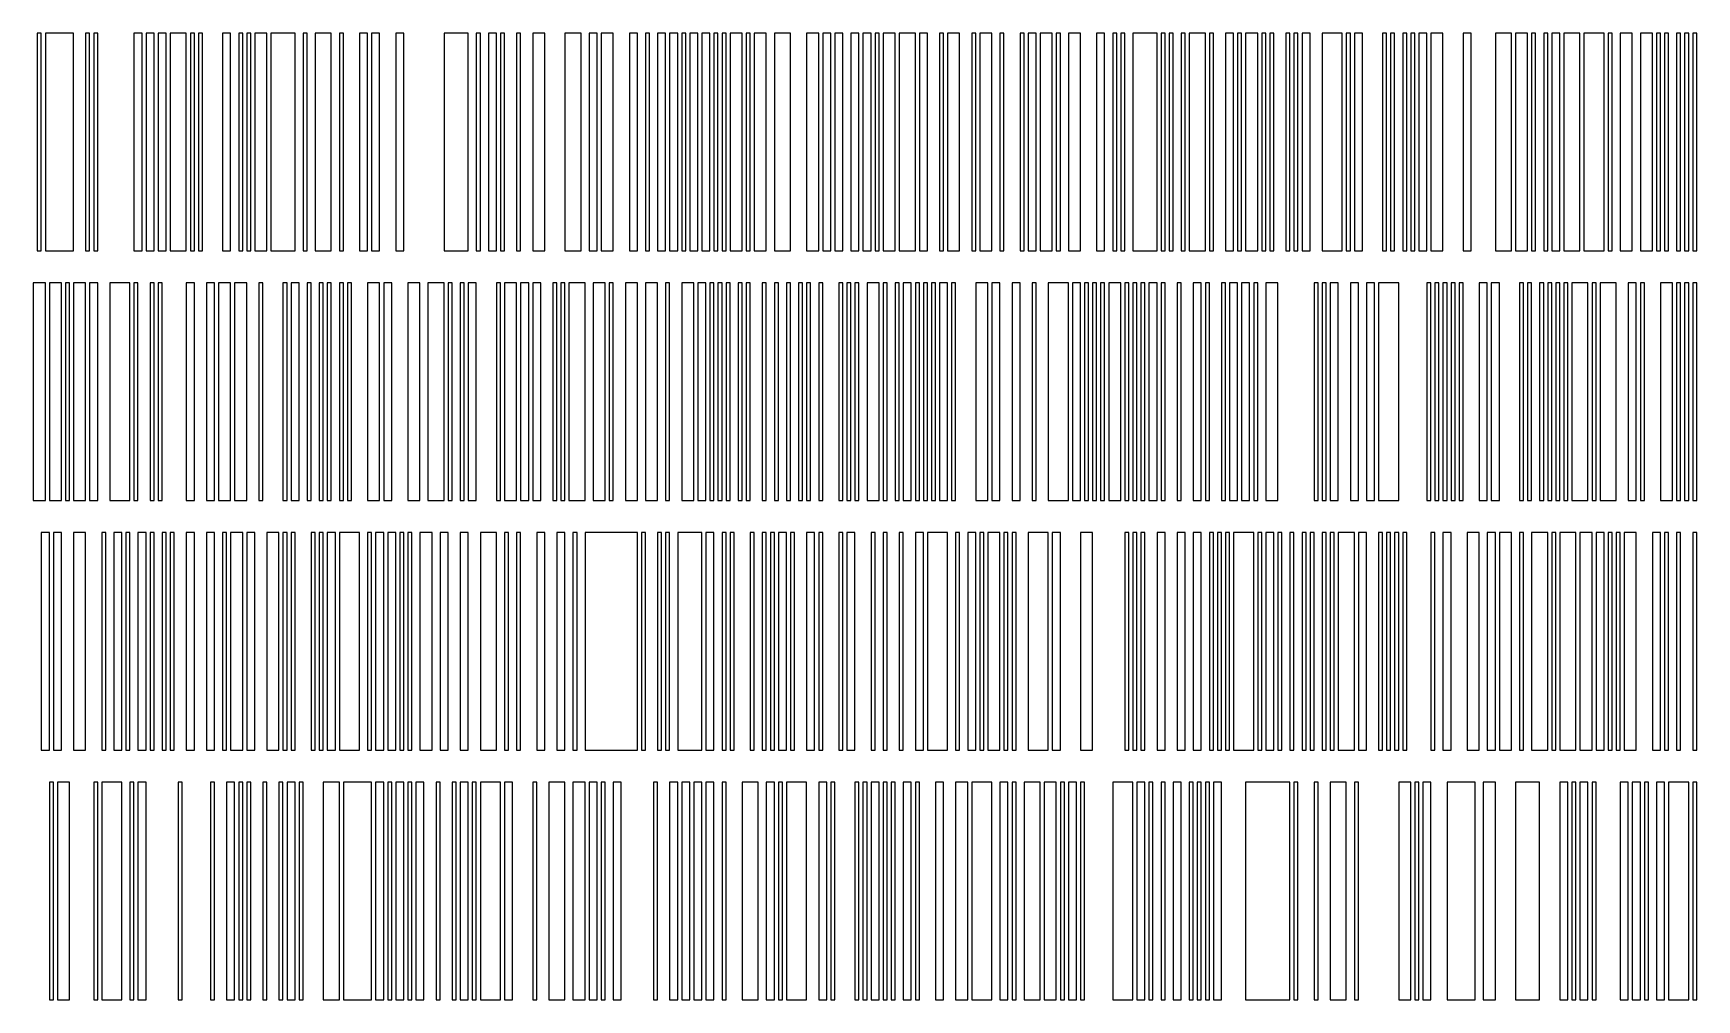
# Model space of a CAD drawing. Header units: metres. Extents: x -130 to 130, y -130 to 130.
# Drawn here: x -27.2 to 76, y -130.5 to -70.5 of the extents above; entities that cross this region are included whole.
import ezdxf

# ---------------------------------------------------------------- set-up
doc = ezdxf.new("R2010")
doc.units = ezdxf.units.M

msp = doc.modelspace()

# ---------------------------------------------------------------- linework, layer by layer
for points in [[(-27, -84), (-26.75, -84), (-26.75, -70.5), (-27, -70.5), (-27, -84)], [(-26.5, -84), (-24.75, -84), (-24.75, -70.5), (-26.5, -70.5), (-26.5, -84)], [(-24, -84), (-23.75, -84), (-23.75, -70.5), (-24, -70.5), (-24, -84)], [(-23.5, -84), (-23.25, -84), (-23.25, -70.5), (-23.5, -70.5), (-23.5, -84)], [(-21, -84), (-20.5, -84), (-20.5, -70.5), (-21, -70.5), (-21, -84)], [(-20.25, -84), (-19.75, -84), (-19.75, -70.5), (-20.25, -70.5), (-20.25, -84)], [(-19.5, -84), (-19, -84), (-19, -70.5), (-19.5, -70.5), (-19.5, -84)], [(-18.75, -84), (-17.75, -84), (-17.75, -70.5), (-18.75, -70.5), (-18.75, -84)], [(-17.5, -84), (-17.25, -84), (-17.25, -70.5), (-17.5, -70.5), (-17.5, -84)], [(-17, -84), (-16.75, -84), (-16.75, -70.5), (-17, -70.5), (-17, -84)], [(-15.5, -84), (-15, -84), (-15, -70.5), (-15.5, -70.5), (-15.5, -84)], [(-14.5, -84), (-14.25, -84), (-14.25, -70.5), (-14.5, -70.5), (-14.5, -84)], [(-14, -84), (-13.75, -84), (-13.75, -70.5), (-14, -70.5), (-14, -84)], [(-13.5, -84), (-12.75, -84), (-12.75, -70.5), (-13.5, -70.5), (-13.5, -84)], [(-12.5, -84), (-11, -84), (-11, -70.5), (-12.5, -70.5), (-12.5, -84)], [(-10.5, -84), (-10.25, -84), (-10.25, -70.5), (-10.5, -70.5), (-10.5, -84)], [(-9.75, -84), (-8.75, -84), (-8.75, -70.5), (-9.75, -70.5), (-9.75, -84)], [(-8.25, -84), (-8, -84), (-8, -70.5), (-8.25, -70.5), (-8.25, -84)], [(-7, -84), (-6.5, -84), (-6.5, -70.5), (-7, -70.5), (-7, -84)], [(-6.25, -84), (-5.75, -84), (-5.75, -70.5), (-6.25, -70.5), (-6.25, -84)], [(-4.75, -84), (-4.25, -84), (-4.25, -70.5), (-4.75, -70.5), (-4.75, -84)], [(-1.75, -84), (-0.25, -84), (-0.25, -70.5), (-1.75, -70.5), (-1.75, -84)], [(0.25, -84), (0.5, -84), (0.5, -70.5), (0.25, -70.5), (0.25, -84)], [(1, -84), (1.5, -84), (1.5, -70.5), (1, -70.5), (1, -84)], [(1.75, -84), (2, -84), (2, -70.5), (1.75, -70.5), (1.75, -84)], [(2.75, -84), (3, -84), (3, -70.5), (2.75, -70.5), (2.75, -84)], [(3.75, -84), (4.5, -84), (4.5, -70.5), (3.75, -70.5), (3.75, -84)], [(5.75, -84), (6.75, -84), (6.75, -70.5), (5.75, -70.5), (5.75, -84)], [(7.25, -84), (7.75, -84), (7.75, -70.5), (7.25, -70.5), (7.25, -84)], [(8, -84), (8.75, -84), (8.75, -70.5), (8, -70.5), (8, -84)], [(9.75, -84), (10.25, -84), (10.25, -70.5), (9.75, -70.5), (9.75, -84)], [(10.75, -84), (11, -84), (11, -70.5), (10.75, -70.5), (10.75, -84)], [(11.5, -84), (12, -84), (12, -70.5), (11.5, -70.5), (11.5, -84)], [(12.25, -84), (12.75, -84), (12.75, -70.5), (12.25, -70.5), (12.25, -84)], [(13, -84), (13.25, -84), (13.25, -70.5), (13, -70.5), (13, -84)], [(13.5, -84), (14, -84), (14, -70.5), (13.5, -70.5), (13.5, -84)], [(14.25, -84), (14.75, -84), (14.75, -70.5), (14.25, -70.5), (14.25, -84)], [(15, -84), (15.25, -84), (15.25, -70.5), (15, -70.5), (15, -84)], [(15.5, -84), (15.75, -84), (15.75, -70.5), (15.5, -70.5), (15.5, -84)], [(16, -84), (16.75, -84), (16.75, -70.5), (16, -70.5), (16, -84)], [(17, -84), (17.25, -84), (17.25, -70.5), (17, -70.5), (17, -84)], [(17.5, -84), (18.25, -84), (18.25, -70.5), (17.5, -70.5), (17.5, -84)], [(18.75, -84), (19.75, -84), (19.75, -70.5), (18.75, -70.5), (18.75, -84)], [(20.75, -84), (21.5, -84), (21.5, -70.5), (20.75, -70.5), (20.75, -84)], [(21.75, -84), (22.25, -84), (22.25, -70.5), (21.75, -70.5), (21.75, -84)], [(22.5, -84), (23, -84), (23, -70.5), (22.5, -70.5), (22.5, -84)], [(23.5, -84), (24, -84), (24, -70.5), (23.5, -70.5), (23.5, -84)], [(24.25, -84), (24.75, -84), (24.75, -70.5), (24.25, -70.5), (24.25, -84)], [(25, -84), (25.25, -84), (25.25, -70.5), (25, -70.5), (25, -84)], [(25.5, -84), (26.25, -84), (26.25, -70.5), (25.5, -70.5), (25.5, -84)], [(26.5, -84), (27.5, -84), (27.5, -70.5), (26.5, -70.5), (26.5, -84)], [(27.75, -84), (28.25, -84), (28.25, -70.5), (27.75, -70.5), (27.75, -84)], [(29, -84), (29.25, -84), (29.25, -70.5), (29, -70.5), (29, -84)], [(29.5, -84), (30.25, -84), (30.25, -70.5), (29.5, -70.5), (29.5, -84)], [(31, -84), (31.25, -84), (31.25, -70.5), (31, -70.5), (31, -84)], [(31.5, -84), (32.25, -84), (32.25, -70.5), (31.5, -70.5), (31.5, -84)], [(32.75, -84), (33, -84), (33, -70.5), (32.75, -70.5), (32.75, -84)], [(34, -84), (34.25, -84), (34.25, -70.5), (34, -70.5), (34, -84)], [(34.5, -84), (35, -84), (35, -70.5), (34.5, -70.5), (34.5, -84)], [(35.25, -84), (36, -84), (36, -70.5), (35.25, -70.5), (35.25, -84)], [(36.25, -84), (36.5, -84), (36.5, -70.5), (36.25, -70.5), (36.25, -84)], [(37, -84), (37.75, -84), (37.75, -70.5), (37, -70.5), (37, -84)], [(38.75, -84), (39.25, -84), (39.25, -70.5), (38.75, -70.5), (38.75, -84)], [(39.75, -84), (40, -84), (40, -70.5), (39.75, -70.5), (39.75, -84)], [(40.25, -84), (40.5, -84), (40.5, -70.5), (40.25, -70.5), (40.25, -84)], [(41, -84), (42.5, -84), (42.5, -70.5), (41, -70.5), (41, -84)], [(42.75, -84), (43, -84), (43, -70.5), (42.75, -70.5), (42.75, -84)], [(43.25, -84), (43.5, -84), (43.5, -70.5), (43.25, -70.5), (43.25, -84)], [(44, -84), (44.25, -84), (44.25, -70.5), (44, -70.5), (44, -84)], [(44.5, -84), (45.5, -84), (45.5, -70.5), (44.5, -70.5), (44.5, -84)], [(45.75, -84), (46, -84), (46, -70.5), (45.75, -70.5), (45.75, -84)], [(46.75, -84), (47.25, -84), (47.25, -70.5), (46.75, -70.5), (46.75, -84)], [(47.5, -84), (47.75, -84), (47.75, -70.5), (47.5, -70.5), (47.5, -84)], [(48, -84), (48.75, -84), (48.75, -70.5), (48, -70.5), (48, -84)], [(49, -84), (49.25, -84), (49.25, -70.5), (49, -70.5), (49, -84)], [(49.5, -84), (49.75, -84), (49.75, -70.5), (49.5, -70.5), (49.5, -84)], [(50.5, -84), (50.75, -84), (50.75, -70.5), (50.5, -70.5), (50.5, -84)], [(51, -84), (51.25, -84), (51.25, -70.5), (51, -70.5), (51, -84)], [(51.5, -84), (52, -84), (52, -70.5), (51.5, -70.5), (51.5, -84)], [(52.75, -84), (54, -84), (54, -70.5), (52.75, -70.5), (52.75, -84)], [(54.25, -84), (54.5, -84), (54.5, -70.5), (54.25, -70.5), (54.25, -84)], [(54.75, -84), (55.25, -84), (55.25, -70.5), (54.75, -70.5), (54.75, -84)], [(56.5, -84), (56.75, -84), (56.75, -70.5), (56.5, -70.5), (56.5, -84)], [(57, -84), (57.25, -84), (57.25, -70.5), (57, -70.5), (57, -84)], [(57.75, -84), (58, -84), (58, -70.5), (57.75, -70.5), (57.75, -84)], [(58.25, -84), (58.5, -84), (58.5, -70.5), (58.25, -70.5), (58.25, -84)], [(58.75, -84), (59.25, -84), (59.25, -70.5), (58.75, -70.5), (58.75, -84)], [(59.5, -84), (60.25, -84), (60.25, -70.5), (59.5, -70.5), (59.5, -84)], [(61.5, -84), (62, -84), (62, -70.5), (61.5, -70.5), (61.5, -84)], [(63.5, -84), (64.5, -84), (64.5, -70.5), (63.5, -70.5), (63.5, -84)], [(64.75, -84), (65.5, -84), (65.5, -70.5), (64.75, -70.5), (64.75, -84)], [(65.75, -84), (66, -84), (66, -70.5), (65.75, -70.5), (65.75, -84)], [(66.5, -84), (66.75, -84), (66.75, -70.5), (66.5, -70.5), (66.5, -84)], [(67, -84), (67.5, -84), (67.5, -70.5), (67, -70.5), (67, -84)], [(67.75, -84), (68.75, -84), (68.75, -70.5), (67.75, -70.5), (67.75, -84)], [(69, -84), (70.25, -84), (70.25, -70.5), (69, -70.5), (69, -84)], [(70.5, -84), (70.75, -84), (70.75, -70.5), (70.5, -70.5), (70.5, -84)], [(71.25, -84), (72, -84), (72, -70.5), (71.25, -70.5), (71.25, -84)], [(72.5, -84), (73.25, -84), (73.25, -70.5), (72.5, -70.5), (72.5, -84)], [(73.5, -84), (73.75, -84), (73.75, -70.5), (73.5, -70.5), (73.5, -84)], [(74, -84), (74.25, -84), (74.25, -70.5), (74, -70.5), (74, -84)], [(74.75, -84), (75, -84), (75, -70.5), (74.75, -70.5), (74.75, -84)], [(75.25, -84), (75.5, -84), (75.5, -70.5), (75.25, -70.5), (75.25, -84)], [(75.75, -84), (76, -84), (76, -70.5), (75.75, -70.5), (75.75, -84)], [(-27.25, -99.5), (-26.5, -99.5), (-26.5, -86), (-27.25, -86), (-27.25, -99.5)], [(-26.25, -99.5), (-25.5, -99.5), (-25.5, -86), (-26.25, -86), (-26.25, -99.5)], [(-25.25, -99.5), (-25, -99.5), (-25, -86), (-25.25, -86), (-25.25, -99.5)], [(-24.75, -99.5), (-24, -99.5), (-24, -86), (-24.75, -86), (-24.75, -99.5)], [(-23.75, -99.5), (-23.25, -99.5), (-23.25, -86), (-23.75, -86), (-23.75, -99.5)], [(-22.5, -99.5), (-21.25, -99.5), (-21.25, -86), (-22.5, -86), (-22.5, -99.5)], [(-21, -99.5), (-20.75, -99.5), (-20.75, -86), (-21, -86), (-21, -99.5)], [(-20, -99.5), (-19.75, -99.5), (-19.75, -86), (-20, -86), (-20, -99.5)], [(-19.5, -99.5), (-19.25, -99.5), (-19.25, -86), (-19.5, -86), (-19.5, -99.5)], [(-17.75, -99.5), (-17.25, -99.5), (-17.25, -86), (-17.75, -86), (-17.75, -99.5)], [(-16.5, -99.5), (-16, -99.5), (-16, -86), (-16.5, -86), (-16.5, -99.5)], [(-15.75, -99.5), (-15, -99.5), (-15, -86), (-15.75, -86), (-15.75, -99.5)], [(-14.75, -99.5), (-14, -99.5), (-14, -86), (-14.75, -86), (-14.75, -99.5)], [(-13.25, -99.5), (-13, -99.5), (-13, -86), (-13.25, -86), (-13.25, -99.5)], [(-11.75, -99.5), (-11.5, -99.5), (-11.5, -86), (-11.75, -86), (-11.75, -99.5)], [(-11.25, -99.5), (-10.75, -99.5), (-10.75, -86), (-11.25, -86), (-11.25, -99.5)], [(-10.25, -99.5), (-10, -99.5), (-10, -86), (-10.25, -86), (-10.25, -99.5)], [(-9.5, -99.5), (-9.25, -99.5), (-9.25, -86), (-9.5, -86), (-9.5, -99.5)], [(-9, -99.5), (-8.75, -99.5), (-8.75, -86), (-9, -86), (-9, -99.5)], [(-8.25, -99.5), (-8, -99.5), (-8, -86), (-8.25, -86), (-8.25, -99.5)], [(-7.75, -99.5), (-7.5, -99.5), (-7.5, -86), (-7.75, -86), (-7.75, -99.5)], [(-6.5, -99.5), (-5.75, -99.5), (-5.75, -86), (-6.5, -86), (-6.5, -99.5)], [(-5.5, -99.5), (-5, -99.5), (-5, -86), (-5.5, -86), (-5.5, -99.5)], [(-4, -99.5), (-3.25, -99.5), (-3.25, -86), (-4, -86), (-4, -99.5)], [(-2.75, -99.5), (-1.75, -99.5), (-1.75, -86), (-2.75, -86), (-2.75, -99.5)], [(-1.5, -99.5), (-1.25, -99.5), (-1.25, -86), (-1.5, -86), (-1.5, -99.5)], [(-0.75, -99.5), (-0.5, -99.5), (-0.5, -86), (-0.75, -86), (-0.75, -99.5)], [(-0.25, -99.5), (0.25, -99.5), (0.25, -86), (-0.25, -86), (-0.25, -99.5)], [(1.5, -99.5), (1.75, -99.5), (1.75, -86), (1.5, -86), (1.5, -99.5)], [(2, -99.5), (2.75, -99.5), (2.75, -86), (2, -86), (2, -99.5)], [(3, -99.5), (3.5, -99.5), (3.5, -86), (3, -86), (3, -99.5)], [(3.75, -99.5), (4.25, -99.5), (4.25, -86), (3.75, -86), (3.75, -99.5)], [(5, -99.5), (5.25, -99.5), (5.25, -86), (5, -86), (5, -99.5)], [(5.5, -99.5), (5.75, -99.5), (5.75, -86), (5.5, -86), (5.5, -99.5)], [(6, -99.5), (7, -99.5), (7, -86), (6, -86), (6, -99.5)], [(7.5, -99.5), (8.25, -99.5), (8.25, -86), (7.5, -86), (7.5, -99.5)], [(8.5, -99.5), (8.75, -99.5), (8.75, -86), (8.5, -86), (8.5, -99.5)], [(9.5, -99.5), (10.25, -99.5), (10.25, -86), (9.5, -86), (9.5, -99.5)], [(10.75, -99.5), (11.5, -99.5), (11.5, -86), (10.75, -86), (10.75, -99.5)], [(12, -99.5), (12.25, -99.5), (12.25, -86), (12, -86), (12, -99.5)], [(13, -99.5), (13.75, -99.5), (13.75, -86), (13, -86), (13, -99.5)], [(14, -99.5), (14.5, -99.5), (14.5, -86), (14, -86), (14, -99.5)], [(14.75, -99.5), (15, -99.5), (15, -86), (14.75, -86), (14.75, -99.5)], [(15.25, -99.5), (15.5, -99.5), (15.5, -86), (15.25, -86), (15.25, -99.5)], [(15.75, -99.5), (16, -99.5), (16, -86), (15.75, -86), (15.75, -99.5)], [(16.5, -99.5), (16.75, -99.5), (16.75, -86), (16.5, -86), (16.5, -99.5)], [(17, -99.5), (17.25, -99.5), (17.25, -86), (17, -86), (17, -99.5)], [(18, -99.5), (18.25, -99.5), (18.25, -86), (18, -86), (18, -99.5)], [(18.75, -99.5), (19, -99.5), (19, -86), (18.75, -86), (18.75, -99.5)], [(19.5, -99.5), (19.75, -99.5), (19.75, -86), (19.5, -86), (19.5, -99.5)], [(20.25, -99.5), (20.5, -99.5), (20.5, -86), (20.25, -86), (20.25, -99.5)], [(20.75, -99.5), (21, -99.5), (21, -86), (20.75, -86), (20.75, -99.5)], [(21.5, -99.5), (21.75, -99.5), (21.75, -86), (21.5, -86), (21.5, -99.5)], [(22.75, -99.5), (23, -99.5), (23, -86), (22.75, -86), (22.75, -99.5)], [(23.25, -99.5), (23.5, -99.5), (23.5, -86), (23.25, -86), (23.25, -99.5)], [(23.75, -99.5), (24, -99.5), (24, -86), (23.75, -86), (23.75, -99.5)], [(24.5, -99.5), (25.25, -99.5), (25.25, -86), (24.5, -86), (24.5, -99.5)], [(25.5, -99.5), (25.75, -99.5), (25.75, -86), (25.5, -86), (25.5, -99.5)], [(26.25, -99.5), (26.5, -99.5), (26.5, -86), (26.25, -86), (26.25, -99.5)], [(26.75, -99.5), (27.25, -99.5), (27.25, -86), (26.75, -86), (26.75, -99.5)], [(27.5, -99.5), (27.75, -99.5), (27.75, -86), (27.5, -86), (27.5, -99.5)], [(28, -99.5), (28.25, -99.5), (28.25, -86), (28, -86), (28, -99.5)], [(28.5, -99.5), (28.75, -99.5), (28.75, -86), (28.5, -86), (28.5, -99.5)], [(29, -99.5), (29.5, -99.5), (29.5, -86), (29, -86), (29, -99.5)], [(29.75, -99.5), (30, -99.5), (30, -86), (29.75, -86), (29.75, -99.5)], [(31.25, -99.5), (32, -99.5), (32, -86), (31.25, -86), (31.25, -99.5)], [(32.25, -99.5), (32.75, -99.5), (32.75, -86), (32.25, -86), (32.25, -99.5)], [(33.5, -99.5), (34, -99.5), (34, -86), (33.5, -86), (33.5, -99.5)], [(34.75, -99.5), (35, -99.5), (35, -86), (34.75, -86), (34.75, -99.5)], [(35.75, -99.5), (37, -99.5), (37, -86), (35.75, -86), (35.75, -99.5)], [(37.25, -99.5), (37.75, -99.5), (37.75, -86), (37.25, -86), (37.25, -99.5)], [(38, -99.5), (38.25, -99.5), (38.25, -86), (38, -86), (38, -99.5)], [(38.5, -99.5), (38.75, -99.5), (38.75, -86), (38.5, -86), (38.5, -99.5)], [(39, -99.5), (39.25, -99.5), (39.25, -86), (39, -86), (39, -99.5)], [(39.5, -99.5), (40.25, -99.5), (40.25, -86), (39.5, -86), (39.5, -99.5)], [(40.5, -99.5), (40.75, -99.5), (40.75, -86), (40.5, -86), (40.5, -99.5)], [(41, -99.5), (41.25, -99.5), (41.25, -86), (41, -86), (41, -99.5)], [(41.5, -99.5), (41.75, -99.5), (41.75, -86), (41.5, -86), (41.5, -99.5)], [(42, -99.5), (42.5, -99.5), (42.5, -86), (42, -86), (42, -99.5)], [(42.75, -99.5), (43, -99.5), (43, -86), (42.75, -86), (42.75, -99.5)], [(43.75, -99.5), (44, -99.5), (44, -86), (43.75, -86), (43.75, -99.5)], [(44.75, -99.5), (45.25, -99.5), (45.25, -86), (44.75, -86), (44.75, -99.5)], [(45.5, -99.5), (45.75, -99.5), (45.75, -86), (45.5, -86), (45.5, -99.5)], [(46.5, -99.5), (46.75, -99.5), (46.75, -86), (46.5, -86), (46.5, -99.5)], [(47, -99.5), (47.5, -99.5), (47.5, -86), (47, -86), (47, -99.5)], [(47.75, -99.5), (48.25, -99.5), (48.25, -86), (47.75, -86), (47.75, -99.5)], [(48.5, -99.5), (48.75, -99.5), (48.75, -86), (48.5, -86), (48.5, -99.5)], [(49.25, -99.5), (50, -99.5), (50, -86), (49.25, -86), (49.25, -99.5)], [(52.25, -99.5), (52.5, -99.5), (52.5, -86), (52.25, -86), (52.25, -99.5)], [(52.75, -99.5), (53, -99.5), (53, -86), (52.75, -86), (52.75, -99.5)], [(53.25, -99.5), (53.75, -99.5), (53.75, -86), (53.25, -86), (53.25, -99.5)], [(54.5, -99.5), (55, -99.5), (55, -86), (54.5, -86), (54.5, -99.5)], [(55.5, -99.5), (56, -99.5), (56, -86), (55.5, -86), (55.5, -99.5)], [(56.25, -99.5), (57.5, -99.5), (57.5, -86), (56.25, -86), (56.25, -99.5)], [(59.25, -99.5), (59.5, -99.5), (59.5, -86), (59.25, -86), (59.25, -99.5)], [(59.75, -99.5), (60, -99.5), (60, -86), (59.75, -86), (59.75, -99.5)], [(60.25, -99.5), (60.5, -99.5), (60.5, -86), (60.25, -86), (60.25, -99.5)], [(60.75, -99.5), (61, -99.5), (61, -86), (60.75, -86), (60.75, -99.5)], [(61.25, -99.5), (61.5, -99.5), (61.5, -86), (61.25, -86), (61.25, -99.5)], [(62.5, -99.5), (63, -99.5), (63, -86), (62.5, -86), (62.5, -99.5)], [(63.25, -99.5), (63.75, -99.5), (63.75, -86), (63.25, -86), (63.25, -99.5)], [(65, -99.5), (65.25, -99.5), (65.25, -86), (65, -86), (65, -99.5)], [(65.5, -99.5), (65.75, -99.5), (65.75, -86), (65.5, -86), (65.5, -99.5)], [(66.25, -99.5), (66.5, -99.5), (66.5, -86), (66.25, -86), (66.25, -99.5)], [(66.75, -99.5), (67, -99.5), (67, -86), (66.75, -86), (66.75, -99.5)], [(67.25, -99.5), (67.5, -99.5), (67.5, -86), (67.25, -86), (67.25, -99.5)], [(67.75, -99.5), (68, -99.5), (68, -86), (67.75, -86), (67.75, -99.5)], [(68.25, -99.5), (69.25, -99.5), (69.25, -86), (68.25, -86), (68.25, -99.5)], [(69.5, -99.5), (69.75, -99.5), (69.75, -86), (69.5, -86), (69.5, -99.5)], [(70, -99.5), (71, -99.5), (71, -86), (70, -86), (70, -99.5)], [(71.75, -99.5), (72.25, -99.5), (72.25, -86), (71.75, -86), (71.75, -99.5)], [(72.5, -99.5), (72.75, -99.5), (72.75, -86), (72.5, -86), (72.5, -99.5)], [(73.75, -99.5), (74.5, -99.5), (74.5, -86), (73.75, -86), (73.75, -99.5)], [(74.75, -99.5), (75, -99.5), (75, -86), (74.75, -86), (74.75, -99.5)], [(75.25, -99.5), (75.5, -99.5), (75.5, -86), (75.25, -86), (75.25, -99.5)], [(75.75, -99.5), (76, -99.5), (76, -86), (75.75, -86), (75.75, -99.5)], [(-26.75, -115), (-26.25, -115), (-26.25, -101.5), (-26.75, -101.5), (-26.75, -115)], [(-26, -115), (-25.5, -115), (-25.5, -101.5), (-26, -101.5), (-26, -115)], [(-24.75, -115), (-24, -115), (-24, -101.5), (-24.75, -101.5), (-24.75, -115)], [(-23, -115), (-22.75, -115), (-22.75, -101.5), (-23, -101.5), (-23, -115)], [(-22.25, -115), (-21.75, -115), (-21.75, -101.5), (-22.25, -101.5), (-22.25, -115)], [(-21.5, -115), (-21.25, -115), (-21.25, -101.5), (-21.5, -101.5), (-21.5, -115)], [(-20.75, -115), (-20.25, -115), (-20.25, -101.5), (-20.75, -101.5), (-20.75, -115)], [(-20, -115), (-19.75, -115), (-19.75, -101.5), (-20, -101.5), (-20, -115)], [(-19.25, -115), (-19, -115), (-19, -101.5), (-19.25, -101.5), (-19.25, -115)], [(-18.75, -115), (-18.5, -115), (-18.5, -101.5), (-18.75, -101.5), (-18.75, -115)], [(-17.75, -115), (-17.25, -115), (-17.25, -101.5), (-17.75, -101.5), (-17.75, -115)], [(-16.5, -115), (-16, -115), (-16, -101.5), (-16.5, -101.5), (-16.5, -115)], [(-15.5, -115), (-15.25, -115), (-15.25, -101.5), (-15.5, -101.5), (-15.5, -115)], [(-15, -115), (-14.25, -115), (-14.25, -101.5), (-15, -101.5), (-15, -115)], [(-14, -115), (-13.5, -115), (-13.5, -101.5), (-14, -101.5), (-14, -115)], [(-12.75, -115), (-12, -115), (-12, -101.5), (-12.75, -101.5), (-12.75, -115)], [(-11.75, -115), (-11.5, -115), (-11.5, -101.5), (-11.75, -101.5), (-11.75, -115)], [(-11.25, -115), (-11, -115), (-11, -101.5), (-11.25, -101.5), (-11.25, -115)], [(-10, -115), (-9.75, -115), (-9.75, -101.5), (-10, -101.5), (-10, -115)], [(-9.5, -115), (-9.25, -115), (-9.25, -101.5), (-9.5, -101.5), (-9.5, -115)], [(-9, -115), (-8.5, -115), (-8.5, -101.5), (-9, -101.5), (-9, -115)], [(-8.25, -115), (-7, -115), (-7, -101.5), (-8.25, -101.5), (-8.25, -115)], [(-6.5, -115), (-6.25, -115), (-6.25, -101.5), (-6.5, -101.5), (-6.5, -115)], [(-6, -115), (-5.5, -115), (-5.5, -101.5), (-6, -101.5), (-6, -115)], [(-5.25, -115), (-4.75, -115), (-4.75, -101.5), (-5.25, -101.5), (-5.25, -115)], [(-4.5, -115), (-4.25, -115), (-4.25, -101.5), (-4.5, -101.5), (-4.5, -115)], [(-4, -115), (-3.75, -115), (-3.75, -101.5), (-4, -101.5), (-4, -115)], [(-3.25, -115), (-2.5, -115), (-2.5, -101.5), (-3.25, -101.5), (-3.25, -115)], [(-2, -115), (-1.5, -115), (-1.5, -101.5), (-2, -101.5), (-2, -115)], [(-0.75, -115), (-0.25, -115), (-0.25, -101.5), (-0.75, -101.5), (-0.75, -115)], [(0.5, -115), (1.5, -115), (1.5, -101.5), (0.5, -101.5), (0.5, -115)], [(2, -115), (2.25, -115), (2.25, -101.5), (2, -101.5), (2, -115)], [(2.75, -115), (3, -115), (3, -101.5), (2.75, -101.5), (2.75, -115)], [(4, -115), (4.5, -115), (4.5, -101.5), (4, -101.5), (4, -115)], [(5.25, -115), (5.75, -115), (5.75, -101.5), (5.25, -101.5), (5.25, -115)], [(6.25, -115), (6.5, -115), (6.5, -101.5), (6.25, -101.5), (6.25, -115)], [(7, -115), (10.25, -115), (10.25, -101.5), (7, -101.5), (7, -115)], [(10.5, -115), (10.75, -115), (10.75, -101.5), (10.5, -101.5), (10.5, -115)], [(11.5, -115), (11.75, -115), (11.75, -101.5), (11.5, -101.5), (11.5, -115)], [(12, -115), (12.25, -115), (12.25, -101.5), (12, -101.5), (12, -115)], [(12.75, -115), (14.25, -115), (14.25, -101.5), (12.75, -101.5), (12.75, -115)], [(14.5, -115), (15, -115), (15, -101.5), (14.5, -101.5), (14.5, -115)], [(15.5, -115), (15.75, -115), (15.75, -101.5), (15.5, -101.5), (15.5, -115)], [(16, -115), (16.25, -115), (16.25, -101.5), (16, -101.5), (16, -115)], [(17.25, -115), (17.5, -115), (17.5, -101.5), (17.25, -101.5), (17.25, -115)], [(18, -115), (18.25, -115), (18.25, -101.5), (18, -101.5), (18, -115)], [(18.5, -115), (18.75, -115), (18.75, -101.5), (18.5, -101.5), (18.5, -115)], [(19, -115), (19.5, -115), (19.5, -101.5), (19, -101.5), (19, -115)], [(19.75, -115), (20, -115), (20, -101.5), (19.75, -101.5), (19.75, -115)], [(20.75, -115), (21.25, -115), (21.25, -101.5), (20.75, -101.5), (20.75, -115)], [(21.5, -115), (21.75, -115), (21.75, -101.5), (21.5, -101.5), (21.5, -115)], [(22.75, -115), (23, -115), (23, -101.5), (22.75, -101.5), (22.75, -115)], [(23.25, -115), (23.75, -115), (23.75, -101.5), (23.25, -101.5), (23.25, -115)], [(24.75, -115), (25, -115), (25, -101.5), (24.75, -101.5), (24.75, -115)], [(25.5, -115), (25.75, -115), (25.75, -101.5), (25.5, -101.5), (25.5, -115)], [(26.5, -115), (26.75, -115), (26.75, -101.5), (26.5, -101.5), (26.5, -115)], [(27.5, -115), (28, -115), (28, -101.5), (27.5, -101.5), (27.5, -115)], [(28.25, -115), (29.5, -115), (29.5, -101.5), (28.25, -101.5), (28.25, -115)], [(30, -115), (30.25, -115), (30.25, -101.5), (30, -101.5), (30, -115)], [(30.75, -115), (31.25, -115), (31.25, -101.5), (30.75, -101.5), (30.75, -115)], [(31.5, -115), (31.75, -115), (31.75, -101.5), (31.5, -101.5), (31.5, -115)], [(32, -115), (32.75, -115), (32.75, -101.5), (32, -101.5), (32, -115)], [(33, -115), (33.25, -115), (33.25, -101.5), (33, -101.5), (33, -115)], [(33.5, -115), (33.75, -115), (33.75, -101.5), (33.5, -101.5), (33.5, -115)], [(34.5, -115), (35.75, -115), (35.75, -101.5), (34.5, -101.5), (34.5, -115)], [(36, -115), (36.5, -115), (36.5, -101.5), (36, -101.5), (36, -115)], [(37.75, -115), (38.5, -115), (38.5, -101.5), (37.75, -101.5), (37.75, -115)], [(40.5, -115), (40.75, -115), (40.75, -101.5), (40.5, -101.5), (40.5, -115)], [(41, -115), (41.25, -115), (41.25, -101.5), (41, -101.5), (41, -115)], [(41.5, -115), (41.75, -115), (41.75, -101.5), (41.5, -101.5), (41.5, -115)], [(42.5, -115), (43, -115), (43, -101.5), (42.5, -101.5), (42.5, -115)], [(43.75, -115), (44.25, -115), (44.25, -101.5), (43.75, -101.5), (43.75, -115)], [(44.75, -115), (45.25, -115), (45.25, -101.5), (44.75, -101.5), (44.75, -115)], [(45.75, -115), (46, -115), (46, -101.5), (45.75, -101.5), (45.75, -115)], [(46.25, -115), (46.5, -115), (46.5, -101.5), (46.25, -101.5), (46.25, -115)], [(46.75, -115), (47, -115), (47, -101.5), (46.75, -101.5), (46.75, -115)], [(47.25, -115), (48.5, -115), (48.5, -101.5), (47.25, -101.5), (47.25, -115)], [(48.75, -115), (49, -115), (49, -101.5), (48.75, -101.5), (48.75, -115)], [(49.25, -115), (49.75, -115), (49.75, -101.5), (49.25, -101.5), (49.25, -115)], [(50, -115), (50.25, -115), (50.25, -101.5), (50, -101.5), (50, -115)], [(50.75, -115), (51, -115), (51, -101.5), (50.75, -101.5), (50.75, -115)], [(51.5, -115), (51.75, -115), (51.75, -101.5), (51.5, -101.5), (51.5, -115)], [(52, -115), (52.25, -115), (52.25, -101.5), (52, -101.5), (52, -115)], [(52.75, -115), (53, -115), (53, -101.5), (52.75, -101.5), (52.75, -115)], [(53.25, -115), (53.5, -115), (53.5, -101.5), (53.25, -101.5), (53.25, -115)], [(53.75, -115), (54.75, -115), (54.75, -101.5), (53.75, -101.5), (53.75, -115)], [(55, -115), (55.5, -115), (55.5, -101.5), (55, -101.5), (55, -115)], [(56.25, -115), (56.5, -115), (56.5, -101.5), (56.25, -101.5), (56.25, -115)], [(56.75, -115), (57, -115), (57, -101.5), (56.75, -101.5), (56.75, -115)], [(57.25, -115), (57.5, -115), (57.5, -101.5), (57.25, -101.5), (57.25, -115)], [(57.75, -115), (58, -115), (58, -101.5), (57.75, -101.5), (57.75, -115)], [(59.5, -115), (59.75, -115), (59.75, -101.5), (59.5, -101.5), (59.5, -115)], [(60.25, -115), (60.75, -115), (60.75, -101.5), (60.25, -101.5), (60.25, -115)], [(61.75, -115), (62.5, -115), (62.5, -101.5), (61.75, -101.5), (61.75, -115)], [(63, -115), (63.5, -115), (63.5, -101.5), (63, -101.5), (63, -115)], [(63.75, -115), (64.5, -115), (64.5, -101.5), (63.75, -101.5), (63.75, -115)], [(65, -115), (65.25, -115), (65.25, -101.5), (65, -101.5), (65, -115)], [(65.75, -115), (66.75, -115), (66.75, -101.5), (65.75, -101.5), (65.75, -115)], [(67, -115), (67.25, -115), (67.25, -101.5), (67, -101.5), (67, -115)], [(67.5, -115), (68.5, -115), (68.5, -101.5), (67.5, -101.5), (67.5, -115)], [(68.75, -115), (69.5, -115), (69.5, -101.5), (68.75, -101.5), (68.75, -115)], [(69.75, -115), (70.25, -115), (70.25, -101.5), (69.75, -101.5), (69.75, -115)], [(70.5, -115), (70.75, -115), (70.75, -101.5), (70.5, -101.5), (70.5, -115)], [(71, -115), (71.25, -115), (71.25, -101.5), (71, -101.5), (71, -115)], [(71.5, -115), (72.25, -115), (72.25, -101.5), (71.5, -101.5), (71.5, -115)], [(73.25, -115), (73.75, -115), (73.75, -101.5), (73.25, -101.5), (73.25, -115)], [(74, -115), (74.25, -115), (74.25, -101.5), (74, -101.5), (74, -115)], [(74.75, -115), (75, -115), (75, -101.5), (74.75, -101.5), (74.75, -115)], [(75.75, -115), (76, -115), (76, -101.5), (75.75, -101.5), (75.75, -115)], [(-26.25, -130.5), (-26, -130.5), (-26, -117), (-26.25, -117), (-26.25, -130.5)], [(-25.75, -130.5), (-25, -130.5), (-25, -117), (-25.75, -117), (-25.75, -130.5)], [(-23.5, -130.5), (-23.25, -130.5), (-23.25, -117), (-23.5, -117), (-23.5, -130.5)], [(-23, -130.5), (-21.75, -130.5), (-21.75, -117), (-23, -117), (-23, -130.5)], [(-21.25, -130.5), (-21, -130.5), (-21, -117), (-21.25, -117), (-21.25, -130.5)], [(-20.75, -130.5), (-20.25, -130.5), (-20.25, -117), (-20.75, -117), (-20.75, -130.5)], [(-18.25, -130.5), (-18, -130.5), (-18, -117), (-18.25, -117), (-18.25, -130.5)], [(-16.25, -130.5), (-16, -130.5), (-16, -117), (-16.25, -117), (-16.25, -130.5)], [(-15.25, -130.5), (-14.75, -130.5), (-14.75, -117), (-15.25, -117), (-15.25, -130.5)], [(-14.5, -130.5), (-14.25, -130.5), (-14.25, -117), (-14.5, -117), (-14.5, -130.5)], [(-14, -130.5), (-13.75, -130.5), (-13.75, -117), (-14, -117), (-14, -130.5)], [(-13, -130.5), (-12.75, -130.5), (-12.75, -117), (-13, -117), (-13, -130.5)], [(-12, -130.5), (-11.75, -130.5), (-11.75, -117), (-12, -117), (-12, -130.5)], [(-11.5, -130.5), (-11, -130.5), (-11, -117), (-11.5, -117), (-11.5, -130.5)], [(-10.75, -130.5), (-10.5, -130.5), (-10.5, -117), (-10.75, -117), (-10.75, -130.5)], [(-9.25, -130.5), (-8.25, -130.5), (-8.25, -117), (-9.25, -117), (-9.25, -130.5)], [(-8, -130.5), (-6.25, -130.5), (-6.25, -117), (-8, -117), (-8, -130.5)], [(-6, -130.5), (-5.5, -130.5), (-5.5, -117), (-6, -117), (-6, -130.5)], [(-5.25, -130.5), (-5, -130.5), (-5, -117), (-5.25, -117), (-5.25, -130.5)], [(-4.75, -130.5), (-4.25, -130.5), (-4.25, -117), (-4.75, -117), (-4.75, -130.5)], [(-4, -130.5), (-3.75, -130.5), (-3.75, -117), (-4, -117), (-4, -130.5)], [(-3.5, -130.5), (-3, -130.5), (-3, -117), (-3.5, -117), (-3.5, -130.5)], [(-2.25, -130.5), (-2, -130.5), (-2, -117), (-2.25, -117), (-2.25, -130.5)], [(-1.25, -130.5), (-1, -130.5), (-1, -117), (-1.25, -117), (-1.25, -130.5)], [(-0.75, -130.5), (-0.25, -130.5), (-0.25, -117), (-0.75, -117), (-0.75, -130.5)], [(0, -130.5), (0.25, -130.5), (0.25, -117), (0, -117), (0, -130.5)], [(0.5, -130.5), (1.75, -130.5), (1.75, -117), (0.5, -117), (0.5, -130.5)], [(2, -130.5), (2.5, -130.5), (2.5, -117), (2, -117), (2, -130.5)], [(3.75, -130.5), (4, -130.5), (4, -117), (3.75, -117), (3.75, -130.5)], [(4.75, -130.5), (5.75, -130.5), (5.75, -117), (4.75, -117), (4.75, -130.5)], [(6.25, -130.5), (7, -130.5), (7, -117), (6.25, -117), (6.25, -130.5)], [(7.25, -130.5), (7.75, -130.5), (7.75, -117), (7.25, -117), (7.25, -130.5)], [(8, -130.5), (8.25, -130.5), (8.25, -117), (8, -117), (8, -130.5)], [(8.75, -130.5), (9.25, -130.5), (9.25, -117), (8.75, -117), (8.75, -130.5)], [(11.25, -130.5), (11.5, -130.5), (11.5, -117), (11.25, -117), (11.25, -130.5)], [(12.25, -130.5), (12.75, -130.5), (12.75, -117), (12.25, -117), (12.25, -130.5)], [(13, -130.5), (13.5, -130.5), (13.5, -117), (13, -117), (13, -130.5)], [(13.75, -130.5), (14.25, -130.5), (14.25, -117), (13.75, -117), (13.75, -130.5)], [(14.5, -130.5), (15, -130.5), (15, -117), (14.5, -117), (14.5, -130.5)], [(15.5, -130.5), (15.75, -130.5), (15.75, -117), (15.5, -117), (15.5, -130.5)], [(16.75, -130.5), (17.75, -130.5), (17.75, -117), (16.75, -117), (16.75, -130.5)], [(18.25, -130.5), (18.75, -130.5), (18.75, -117), (18.25, -117), (18.25, -130.5)], [(19, -130.5), (19.25, -130.5), (19.25, -117), (19, -117), (19, -130.5)], [(19.5, -130.5), (20.75, -130.5), (20.75, -117), (19.5, -117), (19.5, -130.5)], [(21.5, -130.5), (22, -130.5), (22, -117), (21.5, -117), (21.5, -130.5)], [(22.25, -130.5), (22.5, -130.5), (22.5, -117), (22.25, -117), (22.25, -130.5)], [(23.75, -130.5), (24, -130.5), (24, -117), (23.75, -117), (23.75, -130.5)], [(24.25, -130.5), (24.5, -130.5), (24.5, -117), (24.25, -117), (24.25, -130.5)], [(24.75, -130.5), (25.25, -130.5), (25.25, -117), (24.75, -117), (24.75, -130.5)], [(25.5, -130.5), (25.75, -130.5), (25.75, -117), (25.5, -117), (25.5, -130.5)], [(26, -130.5), (26.25, -130.5), (26.25, -117), (26, -117), (26, -130.5)], [(26.75, -130.5), (27.25, -130.5), (27.25, -117), (26.75, -117), (26.75, -130.5)], [(27.5, -130.5), (27.75, -130.5), (27.75, -117), (27.5, -117), (27.5, -130.5)], [(28.75, -130.5), (29.25, -130.5), (29.25, -117), (28.75, -117), (28.75, -130.5)], [(30, -130.5), (30.75, -130.5), (30.75, -117), (30, -117), (30, -130.5)], [(31, -130.5), (32.25, -130.5), (32.25, -117), (31, -117), (31, -130.5)], [(32.75, -130.5), (33.25, -130.5), (33.25, -117), (32.75, -117), (32.75, -130.5)], [(33.5, -130.5), (33.75, -130.5), (33.75, -117), (33.5, -117), (33.5, -130.5)], [(34.25, -130.5), (35.25, -130.5), (35.25, -117), (34.25, -117), (34.25, -130.5)], [(35.5, -130.5), (36.25, -130.5), (36.25, -117), (35.5, -117), (35.5, -130.5)], [(36.5, -130.5), (36.75, -130.5), (36.75, -117), (36.5, -117), (36.5, -130.5)], [(37, -130.5), (37.5, -130.5), (37.5, -117), (37, -117), (37, -130.5)], [(37.75, -130.5), (38, -130.5), (38, -117), (37.75, -117), (37.75, -130.5)], [(39.75, -130.5), (41, -130.5), (41, -117), (39.75, -117), (39.75, -130.5)], [(41.25, -130.5), (41.75, -130.5), (41.75, -117), (41.25, -117), (41.25, -130.5)], [(42, -130.5), (42.25, -130.5), (42.25, -117), (42, -117), (42, -130.5)], [(42.75, -130.5), (43, -130.5), (43, -117), (42.75, -117), (42.75, -130.5)], [(43.5, -130.5), (44, -130.5), (44, -117), (43.5, -117), (43.5, -130.5)], [(44.5, -130.5), (44.75, -130.5), (44.75, -117), (44.5, -117), (44.5, -130.5)], [(45, -130.5), (45.25, -130.5), (45.25, -117), (45, -117), (45, -130.5)], [(45.5, -130.5), (45.75, -130.5), (45.75, -117), (45.5, -117), (45.5, -130.5)], [(46, -130.5), (46.5, -130.5), (46.5, -117), (46, -117), (46, -130.5)], [(48, -130.5), (50.75, -130.5), (50.75, -117), (48, -117), (48, -130.5)], [(51, -130.5), (51.25, -130.5), (51.25, -117), (51, -117), (51, -130.5)], [(52.25, -130.5), (52.5, -130.5), (52.5, -117), (52.25, -117), (52.25, -130.5)], [(53.25, -130.5), (54.25, -130.5), (54.25, -117), (53.25, -117), (53.25, -130.5)], [(54.75, -130.5), (55, -130.5), (55, -117), (54.75, -117), (54.75, -130.5)], [(57.5, -130.5), (58.25, -130.5), (58.25, -117), (57.5, -117), (57.5, -130.5)], [(58.5, -130.5), (58.75, -130.5), (58.75, -117), (58.5, -117), (58.5, -130.5)], [(59, -130.5), (59.5, -130.5), (59.5, -117), (59, -117), (59, -130.5)], [(60.5, -130.5), (62.25, -130.5), (62.25, -117), (60.5, -117), (60.5, -130.5)], [(62.75, -130.5), (63.5, -130.5), (63.5, -117), (62.75, -117), (62.75, -130.5)], [(64.75, -130.5), (66.25, -130.5), (66.25, -117), (64.75, -117), (64.75, -130.5)], [(67.5, -130.5), (68, -130.5), (68, -117), (67.5, -117), (67.5, -130.5)], [(68.25, -130.5), (68.5, -130.5), (68.5, -117), (68.25, -117), (68.25, -130.5)], [(68.75, -130.5), (69.25, -130.5), (69.25, -117), (68.75, -117), (68.75, -130.5)], [(69.5, -130.5), (69.75, -130.5), (69.75, -117), (69.5, -117), (69.5, -130.5)], [(71.25, -130.5), (71.75, -130.5), (71.75, -117), (71.25, -117), (71.25, -130.5)], [(72, -130.5), (72.5, -130.5), (72.5, -117), (72, -117), (72, -130.5)], [(72.75, -130.5), (73, -130.5), (73, -117), (72.75, -117), (72.75, -130.5)], [(73.5, -130.5), (74, -130.5), (74, -117), (73.5, -117), (73.5, -130.5)], [(74.25, -130.5), (75.5, -130.5), (75.5, -117), (74.25, -117), (74.25, -130.5)], [(75.75, -130.5), (76, -130.5), (76, -117), (75.75, -117), (75.75, -130.5)]]:
    msp.add_lwpolyline(points, close=True)

doc.saveas('drawing.dxf')
